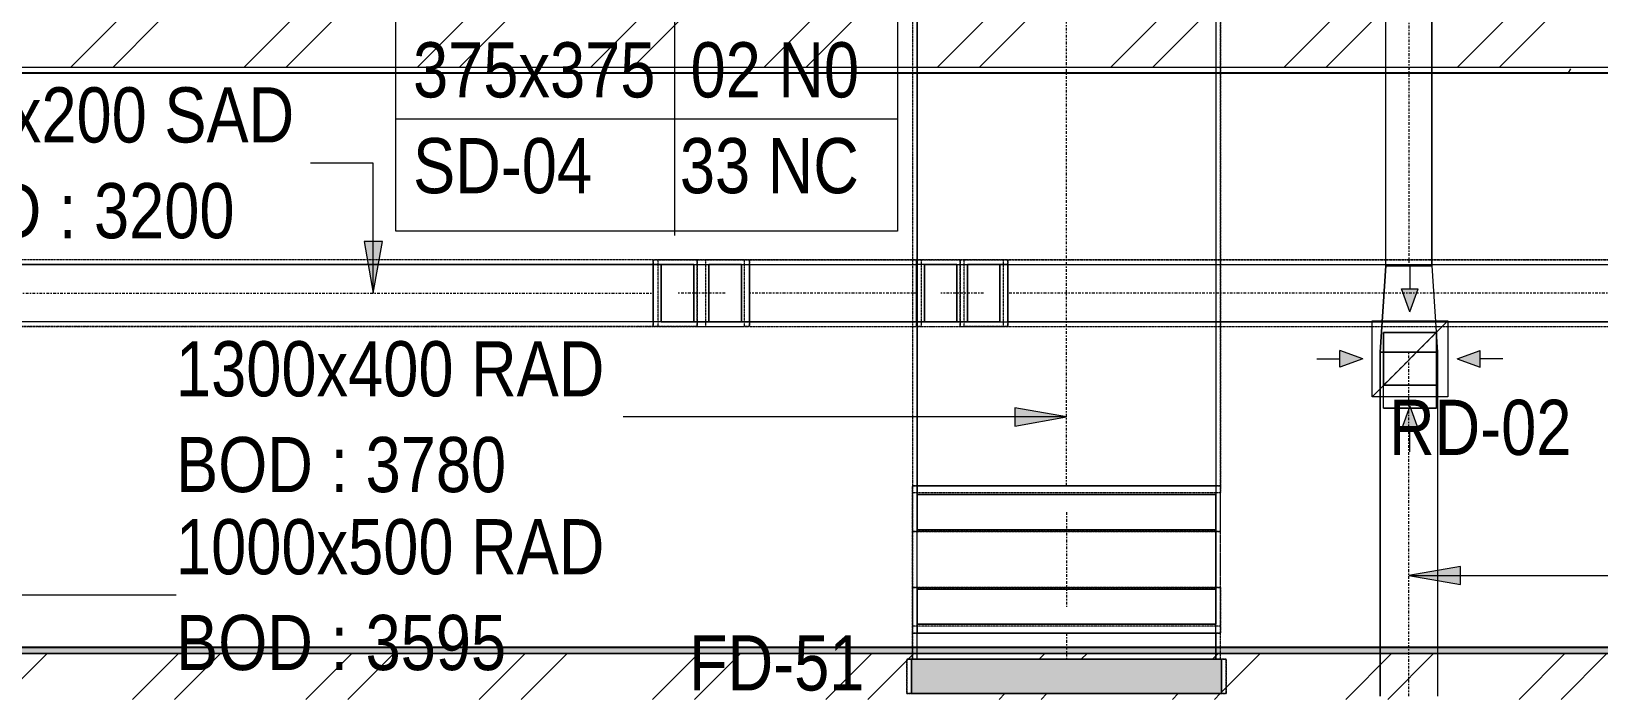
# Model space of a CAD drawing. Header units: inches. Extents: x -83664 to 20107, y -47222 to 19398.
# Drawn here: x -8350 to -1529, y -25990 to -23108 of the extents above; entities that cross this region are included whole.
import ezdxf

# ---------------------------------------------------------------- set-up
doc = ezdxf.new("R2010")
doc.units = ezdxf.units.IN
doc.header["$MEASUREMENT"] = 0
for name, pattern in [('Center', [29.999999, 12, -6, 6, -6]), ('Hidden 0_50', [1.0584, 0.5292, -0.5292]), ('Hidden 1_5', [2.2, 1.5, -0.7])]:
    doc.linetypes.add(name, pattern=pattern)
doc.layers.add('A-DETL', color=7, linetype='Continuous', lineweight=18, true_color=0x00a600)
doc.layers.add('M-HVAC-DUCT', color=7, linetype='Continuous', lineweight=9, true_color=0xffe97f)
for name, color, linetype, lineweight in [('A-DETL-GENF', 7, 'Continuous', 9), ('A-WALL', 7, 'Continuous', 9), ('A-WALL-PATT', 7, 'Continuous', 25), ('G-ANNO-TEXT', 7, 'Continuous', 9), ('M-HVAC-CDFF', 7, 'Continuous', 9), ('M-HVAC-DUCT-ANNO', 7, 'Continuous', 9), ('M-HVAC-DUCT-CNTR', 7, 'Center', 9), ('M-HVAC-DUCT-IDEN', 7, 'Continuous', 18)]:
    doc.layers.add(name, color=color, linetype=linetype, lineweight=lineweight)
doc.styles.add('Arial Narrow_21', font='ARIALN.TTF', dxfattribs={"height": 240})
pattern_1 = [(0, (0, 0), (1219.2, 304.8), [50.292, -864.108, 50.292, -864.108, -4876.8]), (0, (0, 0), (1219.2, 304.8), [-1828.8, 50.292, -1778.508, 50.292, -864.108, -2133.6]), (0, (0, 0), (1219.2, 304.8), [-4572, 50.292, -559.308, 50.292, -1473.708]), (120, (457.2, 152.4), (-873.56454, 903.45817), [50.292, -864.108, 50.292, -864.108, -4876.8]), (120, (457.2, 152.4), (-873.56454, 903.45817), [-1828.8, 50.292, -1778.508, 50.292, -864.108, -2133.6]), (120, (457.2, 152.4), (-873.56454, 903.45817), [-4572, 50.292, -559.308, 50.292, -1473.708]), (240, (609.6, 762), (-345.63546, -1208.25817), [50.292, -864.108, 50.292, -864.108, -4876.8]), (240, (609.6, 762), (-345.63546, -1208.25817), [-1828.8, 50.292, -1778.508, 50.292, -864.108, -2133.6]), (240, (609.6, 762), (-345.63546, -1208.25817), [-4572, 50.292, -559.308, 50.292, -1473.708])]
pattern_2 = [(45, (0, 0), (-377.1708, 377.1708), []), (45, (0, 571.5), (-377.1708, 377.1708), [])]

# ---------------------------------------------------------------- blocks, each defined once
blk = doc.blocks.new('GCE-AT-Return Air Rectangular Diffuser - 230x230-V40-FIRST FLOOR AC CONDITIONING LAYOUT - PART A')
at = {"layer": 'A-DETL-GENF', "true_color": 0xff00ff}
for points in [[(0, 205), (36.4, 305), (-36.4, 305)], [(-305, -36.4), (-205, 0), (-305, 36.4)], [(305, -36.4), (305, 36.4), (205, 0)], [(36.4, -305), (0, -205), (-36.4, -305)]]:
    blk.add_hatch(color=6, dxfattribs=at).paths.add_polyline_path(points)
at = {"layer": 'A-DETL-GENF', "color": 6, "true_color": 0xff00ff}
for p, q in [((0, 405), (0, 305)), ((0, 205), (-36.4, 305)), ((-36.4, 305), (36.4, 305)), ((0, 205), (36.4, 305)), ((-165, 165), (165, 165)), ((-165, -165), (-165, 165)), ((-165, 165), (165, -165)), ((165, 165), (165, -165)), ((-205, 0), (-305, 36.4)), ((-305, -36.4), (-305, 36.4)), ((205, 0), (305, 36.4)), ((305, 36.4), (305, -36.4)), ((405, 0), (305, 0)), ((-405, 0), (-305, 0)), ((-205, 0), (-305, -36.4)), ((205, 0), (305, -36.4)), ((165, -165), (-165, -165)), ((0, -205), (-36.4, -305)), ((0, -205), (36.4, -305)), ((-36.4, -305), (36.4, -305)), ((0, -405), (0, -305))]:
    blk.add_line(p, q, dxfattribs=at)
blk = doc.blocks.new('GCE-DA-Fire Damper-Rectangular - Standard-8296286-FIRST FLOOR AC CONDITIONING LAYOUT - PART A')
at = {"layer": 'A-DETL-GENF', "true_color": 0xff00ff}
blk.add_hatch(color=6, dxfattribs=at).paths.add_polyline_path([(75, -675), (-75, -675), (-75, 675), (75, 675)])
at = {"layer": 'A-DETL-GENF', "color": 6, "true_color": 0xff00ff}
for p, q in [((75, 675), (-75, 675)), ((-75, 675), (-75, -675)), ((75, -675), (75, 675)), ((-75, -675), (75, -675))]:
    blk.add_line(p, q, dxfattribs=at)
at = {"layer": 'M-HVAC-DUCT', "color": 6, "true_color": 0xff00ff}
for p, q in [((-75, -675), (-75, 675)), ((-75, 675), (75, 675)), ((75, 675), (75, -675)), ((75, -675), (-75, -675))]:
    blk.add_line(p, q, dxfattribs=at)
blk = doc.blocks.new('M_Rectangular Tap - Beveled - Standard-7647405-FIRST FLOOR AC CONDITIONING LAYOUT - PART A')
at = {"layer": 'M-HVAC-DUCT', "color": 6, "true_color": 0xff00ff}
for p, q in [((148991.4, 73723.9), (148991.4, 73953.9)), ((148991.4, 73953.9), (149221.4, 73953.9)), ((148991.4, 73953.9), (149221.4, 73953.9)), ((148991.4, 73623.9), (148991.4, 73953.9)), ((149221.4, 73953.9), (149221.4, 73723.9)), ((149221.4, 73953.9), (149221.4, 73623.9)), ((149221.4, 73723.9), (148991.4, 73723.9)), ((148991.4, 73623.9), (148991.4, 73723.9)), ((149221.4, 73623.9), (149221.4, 73723.9)), ((149221.4, 73623.9), (148991.4, 73623.9)), ((148991.4, 73623.9), (149221.4, 73623.9))]:
    blk.add_line(p, q, dxfattribs=at)
blk = doc.blocks.new('M_Rectangular Transition - Length - Standard-7673747-FIRST FLOOR AC CONDITIONING LAYOUT - PART A')
at = {"layer": 'M-HVAC-DUCT', "color": 6, "true_color": 0xff00ff}
for p, q in [((0, 100), (375, 125)), ((0, 100), (375, 125)), ((0, 100), (0, -100)), ((0, -100), (0, 100)), ((375, -125), (375, 125)), ((375, 125), (375, -125)), ((0, -100), (375, -125)), ((375, -125), (0, -100))]:
    blk.add_line(p, q, dxfattribs=at)
blk = doc.blocks.new('M_Rectangular Elbow - Radius - 0_75 W-8989772-FIRST FLOOR AC CONDITIONING LAYOUT - PART A')
at = {"layer": 'M-HVAC-DUCT', "color": 6, "true_color": 0xff00ff}
for p, q in [((148262, 72837.5), (146962, 72837.5)), ((146962, 72837.5), (146962, 72684.4)), ((146962, 72646.1), (146962, 72837.5)), ((148262, 72684.4), (148262, 72837.5)), ((148262, 72646.1), (148262, 72837.5)), ((146962, 72684.4), (148262, 72684.4)), ((146962, 72684.4), (146962, 72646.1)), ((148262, 72646.1), (148262, 72684.4)), ((146962, 72646.1), (148262, 72646.1)), ((148262, 72646.1), (146962, 72646.1))]:
    blk.add_line(p, q, dxfattribs=at)
blk = doc.blocks.new('M_Rectangular Elbow - Radius - 0_75 W-7399590-FIRST FLOOR AC CONDITIONING LAYOUT - PART A')
at = {"layer": 'M-HVAC-DUCT', "color": 30, "true_color": 0xff7f00}
for p, q in [((147321.6, 74249.6), (147180.2, 74249.6)), ((147180.2, 74249.6), (147180.2, 73999.6)), ((147180.2, 74249.6), (147356.9, 74249.6)), ((147321.6, 73999.6), (147321.6, 74249.6)), ((147356.9, 74249.6), (147321.6, 74249.6)), ((147356.9, 74249.6), (147356.9, 73999.6)), ((147356.9, 73999.6), (147356.9, 74249.6)), ((147180.2, 73999.6), (147321.6, 73999.6)), ((147180.2, 73999.6), (147356.9, 73999.6)), ((147321.6, 73999.6), (147356.9, 73999.6))]:
    blk.add_line(p, q, dxfattribs=at)
blk = doc.blocks.new('M_Rectangular Elbow - Radius - 0_75 W-V214-FIRST FLOOR AC CONDITIONING LAYOUT - PART A')
at = {"layer": 'M-HVAC-DUCT', "color": 30, "true_color": 0xff7f00}
for p, q in [((146958.3, 73999.6), (146958.3, 74249.6)), ((146958.3, 74249.6), (146958.3, 73999.6)), ((146993.6, 74249.6), (146958.3, 74249.6)), ((147135.1, 74249.6), (146958.3, 74249.6)), ((146993.6, 73999.6), (146993.6, 74249.6)), ((146993.6, 74249.6), (147135.1, 74249.6)), ((147135.1, 74249.6), (147135.1, 73999.6)), ((146958.3, 73999.6), (146993.6, 73999.6)), ((147135.1, 73999.6), (146958.3, 73999.6)), ((147135.1, 73999.6), (146993.6, 73999.6))]:
    blk.add_line(p, q, dxfattribs=at)
blk = doc.blocks.new('TEMW-SMBZ-HO-BM-HVAC-00002_rvt-1-FIRST FLOOR AC CONDITIONING LAYOUT - PART A')
at = {"layer": 'M-HVAC-DUCT', "color": 6, "true_color": 0xff00ff}
for p, q in [((149001.4, 74243.9), (149001.4, 75978.6)), ((149001.4, 74243.9), (149001.4, 75978.6)), ((149201.4, 75978.6), (149201.4, 74243.9)), ((149201.4, 74243.9), (149201.4, 75978.6)), ((146962, 73287.3), (146962, 75547.3)), ((146962, 75547.3), (146962, 73287.3)), ((148262, 75547.3), (148262, 73287.3)), ((148262, 75547.3), (148262, 73287.3)), ((149201.4, 74243.9), (149001.4, 74243.9)), ((149001.4, 74243.9), (149201.4, 74243.9)), ((148976.4, 73868.9), (149226.4, 73868.9)), ((149226.4, 73868.9), (148976.4, 73868.9)), ((148976.4, 72371.7), (148976.4, 73868.9)), ((148976.4, 73868.9), (148976.4, 72371.7)), ((148991.4, 73623.9), (148991.4, 73868.9)), ((149221.4, 73868.9), (148991.4, 73868.9)), ((148991.4, 73623.9), (148991.4, 73868.9)), ((149221.4, 73868.9), (148991.4, 73868.9)), ((149221.4, 73623.9), (149221.4, 73868.9)), ((149221.4, 73868.9), (149221.4, 73623.9)), ((149226.4, 73868.9), (149226.4, 72371.7)), ((149226.4, 73868.9), (149226.4, 72371.7)), ((148991.4, 73623.9), (149221.4, 73623.9)), ((149221.4, 73623.9), (148991.4, 73623.9)), ((146962, 73287.3), (148262, 73287.3)), ((148262, 73287.3), (146962, 73287.3)), ((148262, 73249), (146962, 73249)), ((146962, 73249), (146962, 73095.9)), ((146962, 72837.5), (146962, 73249)), ((148262, 73095.9), (148262, 73249)), ((148262, 73249), (148262, 72837.5)), ((146962, 73095.9), (148262, 73095.9)), ((146962, 72684.4), (146962, 73095.9)), ((148262, 72684.4), (148262, 73095.9)), ((146962, 72684.4), (146962, 72837.5)), ((146962, 72837.5), (148262, 72837.5)), ((148262, 72837.5), (148262, 72684.4)), ((148262, 72684.4), (146962, 72684.4)), ((148262, 72646.1), (146962, 72646.1)), ((146962, 72646.1), (148262, 72646.1)), ((146962, 72532.7), (146962, 72646.1)), ((146962, 72532.7), (146962, 72646.1)), ((148262, 72646.1), (148262, 72532.7)), ((148262, 72532.7), (148262, 72646.1)), ((148262, 72532.7), (146962, 72532.7)), ((146962, 72532.7), (148262, 72532.7))]:
    blk.add_line(p, q, dxfattribs=at)
at = {"layer": 'M-HVAC-DUCT', "color": 6, "linetype": 'Hidden 0_50', "true_color": 0xff00ff}
for p, q in [((146942, 75547.3), (146942, 73287.3)), ((146942, 75547.3), (146942, 73287.3)), ((148282, 73287.3), (148282, 75547.3)), ((148282, 75547.3), (148282, 73287.3)), ((146942, 73256.7), (146942, 73287.3)), ((146942, 73287.3), (146942, 73088.3)), ((146942, 73287.3), (148282, 73287.3)), ((148282, 73287.3), (146942, 73287.3)), ((148282, 73287.3), (146942, 73287.3)), ((146942, 73287.3), (148282, 73287.3)), ((148282, 73088.3), (148282, 73287.3)), ((148282, 73287.3), (148282, 73256.7)), ((148282, 73256.7), (146942, 73256.7)), ((146942, 73256.7), (146942, 73088.3)), ((146942, 72845.1), (146942, 73256.7)), ((146942, 73256.7), (146942, 73088.3)), ((148282, 73256.7), (146942, 73256.7)), ((148282, 73088.3), (148282, 73256.7)), ((148282, 72845.1), (148282, 73256.7)), ((148282, 73088.3), (148282, 73256.7)), ((146942, 73088.3), (148282, 73088.3)), ((146942, 73088.3), (146942, 72676.7)), ((148282, 73088.3), (146942, 73088.3)), ((148282, 72676.7), (148282, 73088.3)), ((146942, 72676.7), (146942, 72845.1)), ((146942, 72845.1), (148282, 72845.1)), ((146942, 72676.7), (146942, 72845.1)), ((146942, 72845.1), (146942, 72646.1)), ((148282, 72845.1), (146942, 72845.1)), ((148282, 72845.1), (148282, 72676.7)), ((148282, 72646.1), (148282, 72845.1)), ((148282, 72845.1), (148282, 72676.7)), ((148282, 72676.7), (146942, 72676.7)), ((146942, 72646.1), (146942, 72676.7)), ((148282, 72676.7), (146942, 72676.7)), ((148282, 72676.7), (148282, 72646.1)), ((146942, 72646.1), (148282, 72646.1)), ((148282, 72646.1), (146942, 72646.1)), ((146942, 72646.1), (146942, 72532.7)), ((146942, 72532.7), (146942, 72646.1)), ((146942, 72646.1), (148282, 72646.1)), ((148282, 72646.1), (146942, 72646.1)), ((148282, 72532.7), (148282, 72646.1)), ((148282, 72532.7), (148282, 72646.1)), ((148307, 72532.7), (146917, 72532.7)), ((146917, 72532.7), (146917, 72382.7)), ((146917, 72382.7), (146917, 72532.7)), ((146917, 72532.7), (148307, 72532.7)), ((146942, 72532.7), (148282, 72532.7)), ((148282, 72532.7), (146942, 72532.7)), ((148307, 72382.7), (148307, 72532.7)), ((148307, 72532.7), (148307, 72382.7)), ((146917, 72382.7), (148307, 72382.7)), ((148307, 72382.7), (146917, 72382.7))]:
    blk.add_line(p, q, dxfattribs=at)
at = {"layer": 'M-HVAC-DUCT', "color": 30, "linetype": 'Hidden 0_50', "true_color": 0xff7f00}
for p, q in [((145812.8, 74269.6), (141581.8, 74269.6)), ((145812.8, 74269.6), (141581.8, 74269.6)), ((145812.8, 73979.6), (145812.8, 74269.6)), ((145812.8, 74269.6), (145812.8, 73979.6)), ((145812.8, 74269.6), (145834, 74269.6)), ((146003.7, 74269.6), (145812.8, 74269.6)), ((145812.8, 74269.6), (145812.8, 73979.6)), ((145812.8, 73979.6), (145812.8, 74269.6)), ((145834, 74269.6), (146003.7, 74269.6)), ((145834, 73979.6), (145834, 74269.6)), ((146041.1, 74269.6), (145834, 74269.6)), ((145834, 74269.6), (146003.7, 74269.6)), ((145834, 73979.6), (145834, 74269.6)), ((146003.7, 74269.6), (146003.7, 73979.6)), ((146003.7, 74269.6), (146210.8, 74269.6)), ((146003.7, 73979.6), (146003.7, 74269.6)), ((146210.8, 74269.6), (146041.1, 74269.6)), ((146232.1, 74269.6), (146041.1, 74269.6)), ((146041.1, 74269.6), (146041.1, 73979.6)), ((146041.1, 74269.6), (146041.1, 73979.6)), ((146210.8, 74269.6), (146041.1, 74269.6)), ((146210.8, 74269.6), (146232.1, 74269.6)), ((146210.8, 73979.6), (146210.8, 74269.6)), ((146210.8, 73979.6), (146210.8, 74269.6)), ((146232.1, 74269.6), (146232.1, 73979.6)), ((146232.1, 73979.6), (146232.1, 74269.6)), ((146958.3, 74269.6), (146232.1, 74269.6)), ((146232.1, 74269.6), (146958.3, 74269.6)), ((146232.1, 74269.6), (146232.1, 73979.6)), ((146232.1, 74269.6), (146232.1, 73979.6)), ((147149.2, 74269.6), (146958.3, 74269.6)), ((146958.3, 74269.6), (146979.5, 74269.6)), ((146958.3, 73979.6), (146958.3, 74269.6)), ((146958.3, 74269.6), (146958.3, 73979.6)), ((146958.3, 74269.6), (146958.3, 73979.6)), ((146958.3, 73979.6), (146958.3, 74269.6)), ((147149.2, 74269.6), (146979.5, 74269.6)), ((146979.5, 74269.6), (146979.5, 73979.6)), ((146979.5, 74269.6), (147166, 74269.6)), ((147149.2, 74269.6), (146979.5, 74269.6)), ((146979.5, 74269.6), (146979.5, 73979.6)), ((147149.2, 73979.6), (147149.2, 74269.6)), ((147335.7, 74269.6), (147149.2, 74269.6)), ((147149.2, 74269.6), (147149.2, 73979.6)), ((147356.9, 74269.6), (147166, 74269.6)), ((147166, 74269.6), (147335.7, 74269.6)), ((147166, 73979.6), (147166, 74269.6)), ((147166, 73979.6), (147166, 74269.6)), ((147166, 74269.6), (147335.7, 74269.6)), ((147335.7, 74269.6), (147356.9, 74269.6)), ((147335.7, 74269.6), (147335.7, 73979.6)), ((147335.7, 74269.6), (147335.7, 73979.6)), ((147356.9, 74269.6), (147356.9, 73979.6)), ((147356.9, 73979.6), (147356.9, 74269.6)), ((152774.3, 74269.6), (147356.9, 74269.6)), ((147356.9, 74269.6), (152774.3, 74269.6)), ((147356.9, 73979.6), (147356.9, 74269.6)), ((147356.9, 73979.6), (147356.9, 74269.6)), ((141581.8, 73979.6), (145812.8, 73979.6)), ((145812.8, 73979.6), (141581.8, 73979.6)), ((145812.8, 73979.6), (146003.7, 73979.6)), ((145834, 73979.6), (145812.8, 73979.6)), ((146003.7, 73979.6), (145834, 73979.6)), ((145834, 73979.6), (146041.1, 73979.6)), ((146003.7, 73979.6), (145834, 73979.6)), ((146003.7, 73979.6), (146210.8, 73979.6)), ((146041.1, 73979.6), (146232.1, 73979.6)), ((146041.1, 73979.6), (146210.8, 73979.6)), ((146041.1, 73979.6), (146210.8, 73979.6)), ((146232.1, 73979.6), (146210.8, 73979.6)), ((146232.1, 73979.6), (146958.3, 73979.6)), ((146232.1, 73979.6), (146958.3, 73979.6)), ((146979.5, 73979.6), (146958.3, 73979.6)), ((146958.3, 73979.6), (147149.2, 73979.6)), ((146979.5, 73979.6), (147149.2, 73979.6)), ((146979.5, 73979.6), (147166, 73979.6)), ((146979.5, 73979.6), (147149.2, 73979.6)), ((147149.2, 73979.6), (147335.7, 73979.6)), ((147335.7, 73979.6), (147166, 73979.6)), ((147166, 73979.6), (147356.9, 73979.6)), ((147335.7, 73979.6), (147166, 73979.6)), ((147356.9, 73979.6), (147335.7, 73979.6)), ((147356.9, 73979.6), (152774.3, 73979.6)), ((147356.9, 73979.6), (152774.3, 73979.6))]:
    blk.add_line(p, q, dxfattribs=at)
at = {"layer": 'M-HVAC-DUCT', "color": 30, "true_color": 0xff7f00}
for p, q in [((141581.8, 74249.6), (145812.8, 74249.6)), ((145812.8, 74249.6), (141581.8, 74249.6)), ((145812.8, 74249.6), (145812.8, 73999.6)), ((145812.8, 73999.6), (145812.8, 74249.6)), ((145848.2, 73999.6), (145848.2, 74249.6)), ((145848.2, 74249.6), (145989.6, 74249.6)), ((145848.2, 74249.6), (146055.3, 74249.6)), ((145989.6, 74249.6), (145989.6, 73999.6)), ((145989.6, 74249.6), (146196.7, 74249.6)), ((146196.7, 74249.6), (146055.3, 74249.6)), ((146055.3, 74249.6), (146055.3, 73999.6)), ((146196.7, 73999.6), (146196.7, 74249.6)), ((146232.1, 73999.6), (146232.1, 74249.6)), ((146232.1, 74249.6), (146232.1, 73999.6)), ((146232.1, 74249.6), (146958.3, 74249.6)), ((146232.1, 74249.6), (146958.3, 74249.6)), ((146958.3, 73999.6), (146958.3, 74249.6)), ((146958.3, 74249.6), (146958.3, 73999.6)), ((147135.1, 74249.6), (146993.6, 74249.6)), ((146993.6, 74249.6), (146993.6, 73999.6)), ((146993.6, 74249.6), (147180.2, 74249.6)), ((147135.1, 73999.6), (147135.1, 74249.6)), ((147135.1, 74249.6), (147321.6, 74249.6)), ((147180.2, 73999.6), (147180.2, 74249.6)), ((147180.2, 74249.6), (147321.6, 74249.6)), ((147321.6, 74249.6), (147321.6, 73999.6)), ((147356.9, 73999.6), (147356.9, 74249.6)), ((147356.9, 74249.6), (147356.9, 73999.6)), ((147356.9, 74249.6), (152774.3, 74249.6)), ((147356.9, 74249.6), (152774.3, 74249.6)), ((145812.8, 73999.6), (141581.8, 73999.6)), ((145812.8, 73999.6), (141581.8, 73999.6)), ((145989.6, 73999.6), (145848.2, 73999.6)), ((145848.2, 73999.6), (146055.3, 73999.6)), ((146196.7, 73999.6), (145989.6, 73999.6)), ((146055.3, 73999.6), (146196.7, 73999.6)), ((146958.3, 73999.6), (146232.1, 73999.6)), ((146232.1, 73999.6), (146958.3, 73999.6)), ((146993.6, 73999.6), (147135.1, 73999.6)), ((147180.2, 73999.6), (146993.6, 73999.6)), ((147135.1, 73999.6), (147321.6, 73999.6)), ((147321.6, 73999.6), (147180.2, 73999.6)), ((152774.3, 73999.6), (147356.9, 73999.6)), ((147356.9, 73999.6), (152774.3, 73999.6))]:
    blk.add_line(p, q, dxfattribs=at)
at = {"layer": 'M-HVAC-DUCT-ANNO', "color": 6, "linetype": 'Hidden 1_5', "true_color": 0xff00ff}
for p, q in [((149221.4, 73953.9), (148991.4, 73953.9)), ((148991.4, 73953.9), (148991.4, 73723.9)), ((148991.4, 73723.9), (149221.4, 73953.9)), ((149221.4, 73723.9), (149221.4, 73953.9)), ((148991.4, 73723.9), (149221.4, 73723.9))]:
    blk.add_line(p, q, dxfattribs=at)
at = {"layer": 'M-HVAC-DUCT-CNTR', "color": 6, "true_color": 0xff00ff}
for p, q in [((149101.4, 75978.6), (149101.4, 74243.9)), ((147612, 73287.3), (147612, 75547.3)), ((149101.4, 72371.7), (149101.4, 73868.9)), ((147612, 73172.5), (147612, 72760.9)), ((147612, 72646.1), (147612, 72532.7))]:
    blk.add_line(p, q, dxfattribs=at)
at = {"layer": 'M-HVAC-DUCT-CNTR', "color": 30, "true_color": 0xff7f00}
for p, q in [((141581.8, 74124.6), (145812.8, 74124.6)), ((146126, 74124.6), (145918.9, 74124.6)), ((146958.3, 74124.6), (146232.1, 74124.6)), ((147250.9, 74124.6), (147064.4, 74124.6)), ((152774.3, 74124.6), (147356.9, 74124.6))]:
    blk.add_line(p, q, dxfattribs=at)
at = {"layer": 'M-HVAC-CDFF', "color": 6, "linetype": 'Hidden 0_50', "lineweight": 9, "true_color": 0xff00ff, "rotation": 89.9999999999998}
blk.add_blockref('GCE-AT-Return Air Rectangular Diffuser - 230x230-V40-FIRST FLOOR AC CONDITIONING LAYOUT - PART A', (149106.4, 73838.9), dxfattribs=at)
at = {"layer": 'M-HVAC-DUCT', "color": 6, "linetype": 'Hidden 0_50', "lineweight": 9, "true_color": 0xff00ff, "extrusion": (0, 0, -1)}
for name, p, rotation in [('M_Rectangular Elbow - Radius - 0_75 W-V214-FIRST FLOOR AC CONDITIONING LAYOUT - PART A', (1145.5, 148249.2), 180), ('M_Rectangular Elbow - Radius - 0_75 W-7399590-FIRST FLOOR AC CONDITIONING LAYOUT - PART A', (1124.9, 148249.2), 180), ('M_Rectangular Elbow - Radius - 0_75 W-8989772-FIRST FLOOR AC CONDITIONING LAYOUT - PART A', (0, 145933.4), 180), ('GCE-DA-Fire Damper-Rectangular - Standard-8296286-FIRST FLOOR AC CONDITIONING LAYOUT - PART A', (-147612, 72457.7), 270)]:
    blk.add_blockref(name, p, dxfattribs=dict(at, rotation=rotation))
at = {"layer": 'M-HVAC-DUCT', "color": 6, "linetype": 'Hidden 0_50', "lineweight": 9, "true_color": 0xff00ff}
for name in ['M_Rectangular Elbow - Radius - 0_75 W-V214-FIRST FLOOR AC CONDITIONING LAYOUT - PART A', 'M_Rectangular Elbow - Radius - 0_75 W-7399590-FIRST FLOOR AC CONDITIONING LAYOUT - PART A', 'M_Rectangular Tap - Beveled - Standard-7647405-FIRST FLOOR AC CONDITIONING LAYOUT - PART A', 'M_Rectangular Elbow - Radius - 0_75 W-8989772-FIRST FLOOR AC CONDITIONING LAYOUT - PART A']:
    blk.add_blockref(name, (0, 0), dxfattribs=at)
at = {"layer": 'M-HVAC-DUCT', "color": 6, "linetype": 'Hidden 0_50', "lineweight": 9, "true_color": 0xff00ff, "rotation": 270}
blk.add_blockref('M_Rectangular Transition - Length - Standard-7673747-FIRST FLOOR AC CONDITIONING LAYOUT - PART A', (149101.4, 74243.9), dxfattribs=at)
blk = doc.blocks.new('TEMW-SMBZ-HO-BM-HVAC-00002_rvt-2-FIRST FLOOR AC CONDITIONING LAYOUT - PART A')
at = {"layer": 'M-HVAC-DUCT', "color": 6, "true_color": 0xff00ff}
for p, q in [((149001.4, 74243.9), (149001.4, 75978.6)), ((149001.4, 74243.9), (149001.4, 75978.6)), ((149201.4, 75978.6), (149201.4, 74243.9)), ((149201.4, 74243.9), (149201.4, 75978.6)), ((146962, 73287.3), (146962, 75547.3)), ((146962, 75547.3), (146962, 73287.3)), ((148262, 75547.3), (148262, 73287.3)), ((148262, 75547.3), (148262, 73287.3)), ((149201.4, 74243.9), (149001.4, 74243.9)), ((149001.4, 74243.9), (149201.4, 74243.9)), ((148976.4, 73868.9), (149226.4, 73868.9)), ((149226.4, 73868.9), (148976.4, 73868.9)), ((148976.4, 72371.7), (148976.4, 73868.9)), ((148976.4, 73868.9), (148976.4, 72371.7)), ((148991.4, 73623.9), (148991.4, 73868.9)), ((149221.4, 73868.9), (148991.4, 73868.9)), ((148991.4, 73623.9), (148991.4, 73868.9)), ((149221.4, 73868.9), (148991.4, 73868.9)), ((149221.4, 73623.9), (149221.4, 73868.9)), ((149221.4, 73868.9), (149221.4, 73623.9)), ((149226.4, 73868.9), (149226.4, 72371.7)), ((149226.4, 73868.9), (149226.4, 72371.7)), ((148991.4, 73623.9), (149221.4, 73623.9)), ((149221.4, 73623.9), (148991.4, 73623.9)), ((146962, 73287.3), (148262, 73287.3)), ((148262, 73287.3), (146962, 73287.3)), ((148262, 73249), (146962, 73249)), ((146962, 73249), (146962, 73095.9)), ((146962, 72837.5), (146962, 73249)), ((148262, 73095.9), (148262, 73249)), ((148262, 73249), (148262, 72837.5)), ((146962, 73095.9), (148262, 73095.9)), ((146962, 72684.4), (146962, 73095.9)), ((148262, 72684.4), (148262, 73095.9)), ((146962, 72684.4), (146962, 72837.5)), ((146962, 72837.5), (148262, 72837.5)), ((148262, 72837.5), (148262, 72684.4)), ((148262, 72684.4), (146962, 72684.4)), ((148262, 72646.1), (146962, 72646.1)), ((146962, 72646.1), (148262, 72646.1)), ((146962, 72532.7), (146962, 72646.1)), ((146962, 72532.7), (146962, 72646.1)), ((148262, 72646.1), (148262, 72532.7)), ((148262, 72532.7), (148262, 72646.1)), ((148262, 72532.7), (146962, 72532.7)), ((146962, 72532.7), (148262, 72532.7))]:
    blk.add_line(p, q, dxfattribs=at)
at = {"layer": 'M-HVAC-DUCT', "color": 6, "linetype": 'Hidden 0_50', "true_color": 0xff00ff}
for p, q in [((146942, 75547.3), (146942, 73287.3)), ((146942, 75547.3), (146942, 73287.3)), ((148282, 73287.3), (148282, 75547.3)), ((148282, 75547.3), (148282, 73287.3)), ((146942, 73256.7), (146942, 73287.3)), ((146942, 73287.3), (146942, 73088.3)), ((146942, 73287.3), (148282, 73287.3)), ((148282, 73287.3), (146942, 73287.3)), ((148282, 73287.3), (146942, 73287.3)), ((146942, 73287.3), (148282, 73287.3)), ((148282, 73088.3), (148282, 73287.3)), ((148282, 73287.3), (148282, 73256.7)), ((148282, 73256.7), (146942, 73256.7)), ((146942, 73256.7), (146942, 73088.3)), ((146942, 72845.1), (146942, 73256.7)), ((146942, 73256.7), (146942, 73088.3)), ((148282, 73256.7), (146942, 73256.7)), ((148282, 73088.3), (148282, 73256.7)), ((148282, 72845.1), (148282, 73256.7)), ((148282, 73088.3), (148282, 73256.7)), ((146942, 73088.3), (148282, 73088.3)), ((146942, 73088.3), (146942, 72676.7)), ((148282, 73088.3), (146942, 73088.3)), ((148282, 72676.7), (148282, 73088.3)), ((146942, 72676.7), (146942, 72845.1)), ((146942, 72845.1), (148282, 72845.1)), ((146942, 72676.7), (146942, 72845.1)), ((146942, 72845.1), (146942, 72646.1)), ((148282, 72845.1), (146942, 72845.1)), ((148282, 72845.1), (148282, 72676.7)), ((148282, 72646.1), (148282, 72845.1)), ((148282, 72845.1), (148282, 72676.7)), ((148282, 72676.7), (146942, 72676.7)), ((146942, 72646.1), (146942, 72676.7)), ((148282, 72676.7), (146942, 72676.7)), ((148282, 72676.7), (148282, 72646.1)), ((146942, 72646.1), (148282, 72646.1)), ((148282, 72646.1), (146942, 72646.1)), ((146942, 72646.1), (146942, 72532.7)), ((146942, 72532.7), (146942, 72646.1)), ((146942, 72646.1), (148282, 72646.1)), ((148282, 72646.1), (146942, 72646.1)), ((148282, 72532.7), (148282, 72646.1)), ((148282, 72532.7), (148282, 72646.1)), ((148307, 72532.7), (146917, 72532.7)), ((146917, 72532.7), (146917, 72382.7)), ((146917, 72382.7), (146917, 72532.7)), ((146917, 72532.7), (148307, 72532.7)), ((146942, 72532.7), (148282, 72532.7)), ((148282, 72532.7), (146942, 72532.7)), ((148307, 72382.7), (148307, 72532.7)), ((148307, 72532.7), (148307, 72382.7)), ((146917, 72382.7), (148307, 72382.7)), ((148307, 72382.7), (146917, 72382.7))]:
    blk.add_line(p, q, dxfattribs=at)
at = {"layer": 'M-HVAC-DUCT', "color": 30, "linetype": 'Hidden 0_50', "true_color": 0xff7f00}
for p, q in [((145812.8, 74269.6), (141581.8, 74269.6)), ((145812.8, 74269.6), (141581.8, 74269.6)), ((145812.8, 73979.6), (145812.8, 74269.6)), ((145812.8, 74269.6), (145812.8, 73979.6)), ((145812.8, 74269.6), (145834, 74269.6)), ((146003.7, 74269.6), (145812.8, 74269.6)), ((145812.8, 74269.6), (145812.8, 73979.6)), ((145812.8, 73979.6), (145812.8, 74269.6)), ((145834, 74269.6), (146003.7, 74269.6)), ((145834, 73979.6), (145834, 74269.6)), ((146041.1, 74269.6), (145834, 74269.6)), ((145834, 74269.6), (146003.7, 74269.6)), ((145834, 73979.6), (145834, 74269.6)), ((146003.7, 74269.6), (146003.7, 73979.6)), ((146003.7, 74269.6), (146210.8, 74269.6)), ((146003.7, 73979.6), (146003.7, 74269.6)), ((146210.8, 74269.6), (146041.1, 74269.6)), ((146232.1, 74269.6), (146041.1, 74269.6)), ((146041.1, 74269.6), (146041.1, 73979.6)), ((146041.1, 74269.6), (146041.1, 73979.6)), ((146210.8, 74269.6), (146041.1, 74269.6)), ((146210.8, 74269.6), (146232.1, 74269.6)), ((146210.8, 73979.6), (146210.8, 74269.6)), ((146210.8, 73979.6), (146210.8, 74269.6)), ((146232.1, 74269.6), (146232.1, 73979.6)), ((146232.1, 73979.6), (146232.1, 74269.6)), ((146958.3, 74269.6), (146232.1, 74269.6)), ((146232.1, 74269.6), (146958.3, 74269.6)), ((146232.1, 74269.6), (146232.1, 73979.6)), ((146232.1, 74269.6), (146232.1, 73979.6)), ((147149.2, 74269.6), (146958.3, 74269.6)), ((146958.3, 74269.6), (146979.5, 74269.6)), ((146958.3, 73979.6), (146958.3, 74269.6)), ((146958.3, 74269.6), (146958.3, 73979.6)), ((146958.3, 74269.6), (146958.3, 73979.6)), ((146958.3, 73979.6), (146958.3, 74269.6)), ((147149.2, 74269.6), (146979.5, 74269.6)), ((146979.5, 74269.6), (146979.5, 73979.6)), ((146979.5, 74269.6), (147166, 74269.6)), ((147149.2, 74269.6), (146979.5, 74269.6)), ((146979.5, 74269.6), (146979.5, 73979.6)), ((147149.2, 73979.6), (147149.2, 74269.6)), ((147335.7, 74269.6), (147149.2, 74269.6)), ((147149.2, 74269.6), (147149.2, 73979.6)), ((147356.9, 74269.6), (147166, 74269.6)), ((147166, 74269.6), (147335.7, 74269.6)), ((147166, 73979.6), (147166, 74269.6)), ((147166, 73979.6), (147166, 74269.6)), ((147166, 74269.6), (147335.7, 74269.6)), ((147335.7, 74269.6), (147356.9, 74269.6)), ((147335.7, 74269.6), (147335.7, 73979.6)), ((147335.7, 74269.6), (147335.7, 73979.6)), ((147356.9, 74269.6), (147356.9, 73979.6)), ((147356.9, 73979.6), (147356.9, 74269.6)), ((152774.3, 74269.6), (147356.9, 74269.6)), ((147356.9, 74269.6), (152774.3, 74269.6)), ((147356.9, 73979.6), (147356.9, 74269.6)), ((147356.9, 73979.6), (147356.9, 74269.6)), ((141581.8, 73979.6), (145812.8, 73979.6)), ((145812.8, 73979.6), (141581.8, 73979.6)), ((145812.8, 73979.6), (146003.7, 73979.6)), ((145834, 73979.6), (145812.8, 73979.6)), ((146003.7, 73979.6), (145834, 73979.6)), ((145834, 73979.6), (146041.1, 73979.6)), ((146003.7, 73979.6), (145834, 73979.6)), ((146003.7, 73979.6), (146210.8, 73979.6)), ((146041.1, 73979.6), (146232.1, 73979.6)), ((146041.1, 73979.6), (146210.8, 73979.6)), ((146041.1, 73979.6), (146210.8, 73979.6)), ((146232.1, 73979.6), (146210.8, 73979.6)), ((146232.1, 73979.6), (146958.3, 73979.6)), ((146232.1, 73979.6), (146958.3, 73979.6)), ((146979.5, 73979.6), (146958.3, 73979.6)), ((146958.3, 73979.6), (147149.2, 73979.6)), ((146979.5, 73979.6), (147149.2, 73979.6)), ((146979.5, 73979.6), (147166, 73979.6)), ((146979.5, 73979.6), (147149.2, 73979.6)), ((147149.2, 73979.6), (147335.7, 73979.6)), ((147335.7, 73979.6), (147166, 73979.6)), ((147166, 73979.6), (147356.9, 73979.6)), ((147335.7, 73979.6), (147166, 73979.6)), ((147356.9, 73979.6), (147335.7, 73979.6)), ((147356.9, 73979.6), (152774.3, 73979.6)), ((147356.9, 73979.6), (152774.3, 73979.6))]:
    blk.add_line(p, q, dxfattribs=at)
at = {"layer": 'M-HVAC-DUCT', "color": 30, "true_color": 0xff7f00}
for p, q in [((141581.8, 74249.6), (145812.8, 74249.6)), ((145812.8, 74249.6), (141581.8, 74249.6)), ((145812.8, 74249.6), (145812.8, 73999.6)), ((145812.8, 73999.6), (145812.8, 74249.6)), ((145848.2, 73999.6), (145848.2, 74249.6)), ((145848.2, 74249.6), (145989.6, 74249.6)), ((145848.2, 74249.6), (146055.3, 74249.6)), ((145989.6, 74249.6), (145989.6, 73999.6)), ((145989.6, 74249.6), (146196.7, 74249.6)), ((146196.7, 74249.6), (146055.3, 74249.6)), ((146055.3, 74249.6), (146055.3, 73999.6)), ((146196.7, 73999.6), (146196.7, 74249.6)), ((146232.1, 73999.6), (146232.1, 74249.6)), ((146232.1, 74249.6), (146232.1, 73999.6)), ((146232.1, 74249.6), (146958.3, 74249.6)), ((146232.1, 74249.6), (146958.3, 74249.6)), ((146958.3, 73999.6), (146958.3, 74249.6)), ((146958.3, 74249.6), (146958.3, 73999.6)), ((147135.1, 74249.6), (146993.6, 74249.6)), ((146993.6, 74249.6), (146993.6, 73999.6)), ((146993.6, 74249.6), (147180.2, 74249.6)), ((147135.1, 73999.6), (147135.1, 74249.6)), ((147135.1, 74249.6), (147321.6, 74249.6)), ((147180.2, 73999.6), (147180.2, 74249.6)), ((147180.2, 74249.6), (147321.6, 74249.6)), ((147321.6, 74249.6), (147321.6, 73999.6)), ((147356.9, 73999.6), (147356.9, 74249.6)), ((147356.9, 74249.6), (147356.9, 73999.6)), ((147356.9, 74249.6), (152774.3, 74249.6)), ((147356.9, 74249.6), (152774.3, 74249.6)), ((145812.8, 73999.6), (141581.8, 73999.6)), ((145812.8, 73999.6), (141581.8, 73999.6)), ((145989.6, 73999.6), (145848.2, 73999.6)), ((145848.2, 73999.6), (146055.3, 73999.6)), ((146196.7, 73999.6), (145989.6, 73999.6)), ((146055.3, 73999.6), (146196.7, 73999.6)), ((146958.3, 73999.6), (146232.1, 73999.6)), ((146232.1, 73999.6), (146958.3, 73999.6)), ((146993.6, 73999.6), (147135.1, 73999.6)), ((147180.2, 73999.6), (146993.6, 73999.6)), ((147135.1, 73999.6), (147321.6, 73999.6)), ((147321.6, 73999.6), (147180.2, 73999.6)), ((152774.3, 73999.6), (147356.9, 73999.6)), ((147356.9, 73999.6), (152774.3, 73999.6))]:
    blk.add_line(p, q, dxfattribs=at)
at = {"layer": 'M-HVAC-DUCT-ANNO', "color": 6, "linetype": 'Hidden 1_5', "true_color": 0xff00ff}
for p, q in [((149221.4, 73953.9), (148991.4, 73953.9)), ((148991.4, 73953.9), (148991.4, 73723.9)), ((148991.4, 73723.9), (149221.4, 73953.9)), ((149221.4, 73723.9), (149221.4, 73953.9)), ((148991.4, 73723.9), (149221.4, 73723.9))]:
    blk.add_line(p, q, dxfattribs=at)
at = {"layer": 'M-HVAC-DUCT-CNTR', "color": 6, "true_color": 0xff00ff}
for p, q in [((149101.4, 75978.6), (149101.4, 74243.9)), ((147612, 73287.3), (147612, 75547.3)), ((149101.4, 72371.7), (149101.4, 73868.9)), ((147612, 73172.5), (147612, 72760.9)), ((147612, 72646.1), (147612, 72532.7))]:
    blk.add_line(p, q, dxfattribs=at)
at = {"layer": 'M-HVAC-DUCT-CNTR', "color": 30, "true_color": 0xff7f00}
for p, q in [((141581.8, 74124.6), (145812.8, 74124.6)), ((146126, 74124.6), (145918.9, 74124.6)), ((146958.3, 74124.6), (146232.1, 74124.6)), ((147250.9, 74124.6), (147064.4, 74124.6)), ((152774.3, 74124.6), (147356.9, 74124.6))]:
    blk.add_line(p, q, dxfattribs=at)
at = {"layer": 'M-HVAC-CDFF', "color": 6, "linetype": 'Hidden 0_50', "lineweight": 9, "true_color": 0xff00ff, "rotation": 89.9999999999998}
blk.add_blockref('GCE-AT-Return Air Rectangular Diffuser - 230x230-V40-FIRST FLOOR AC CONDITIONING LAYOUT - PART A', (149106.4, 73838.9), dxfattribs=at)
at = {"layer": 'M-HVAC-DUCT', "color": 6, "linetype": 'Hidden 0_50', "lineweight": 9, "true_color": 0xff00ff, "extrusion": (0, 0, -1)}
for name, p, rotation in [('M_Rectangular Elbow - Radius - 0_75 W-V214-FIRST FLOOR AC CONDITIONING LAYOUT - PART A', (1145.5, 148249.2), 180), ('M_Rectangular Elbow - Radius - 0_75 W-7399590-FIRST FLOOR AC CONDITIONING LAYOUT - PART A', (1124.9, 148249.2), 180), ('M_Rectangular Elbow - Radius - 0_75 W-8989772-FIRST FLOOR AC CONDITIONING LAYOUT - PART A', (0, 145933.4), 180), ('GCE-DA-Fire Damper-Rectangular - Standard-8296286-FIRST FLOOR AC CONDITIONING LAYOUT - PART A', (-147612, 72457.7), 270)]:
    blk.add_blockref(name, p, dxfattribs=dict(at, rotation=rotation))
at = {"layer": 'M-HVAC-DUCT', "color": 6, "linetype": 'Hidden 0_50', "lineweight": 9, "true_color": 0xff00ff}
for name in ['M_Rectangular Elbow - Radius - 0_75 W-V214-FIRST FLOOR AC CONDITIONING LAYOUT - PART A', 'M_Rectangular Elbow - Radius - 0_75 W-7399590-FIRST FLOOR AC CONDITIONING LAYOUT - PART A', 'M_Rectangular Tap - Beveled - Standard-7647405-FIRST FLOOR AC CONDITIONING LAYOUT - PART A', 'M_Rectangular Elbow - Radius - 0_75 W-8989772-FIRST FLOOR AC CONDITIONING LAYOUT - PART A']:
    blk.add_blockref(name, (0, 0), dxfattribs=at)
at = {"layer": 'M-HVAC-DUCT', "color": 6, "linetype": 'Hidden 0_50', "lineweight": 9, "true_color": 0xff00ff, "rotation": 270}
blk.add_blockref('M_Rectangular Transition - Length - Standard-7673747-FIRST FLOOR AC CONDITIONING LAYOUT - PART A', (149101.4, 74243.9), dxfattribs=at)
blk = doc.blocks.new('SMBZ_Hospital Arch Model_2026_01_29_rvt-1-FIRST FLOOR AC CONDITIONING LAYOUT - PART A')
at = {"layer": 'A-WALL-PATT', "lineweight": 9, "true_color": 0xbbbbbb}
h = blk.add_hatch(dxfattribs=at)
h.set_pattern_fill('FP_12', color=9, style=0, pattern_type=2)
h.set_pattern_definition(pattern_2)
h.paths.add_polyline_path([(137272.7, 75107.7), (157534.4, 75107.7), (157534.4, 75307.7), (137272.7, 75307.7), (137272.7, 75119.3)])
h = blk.add_hatch(dxfattribs=at)
h.set_pattern_fill('FP_13', color=9, style=0, pattern_type=2)
h.set_pattern_definition(pattern_1)
h.paths.add_polyline_path([(155066.5, 75082.7), (157534.4, 75082.7), (157534.4, 75107.7), (137272.7, 75107.7), (137272.7, 75082.7), (151901.9, 75082.7)])
h = blk.add_hatch(dxfattribs=at)
h.set_pattern_fill('FP_13', color=9, style=0, pattern_type=2)
h.set_pattern_definition(pattern_1)
h.paths.add_polyline_path([(134497, 72557.7), (166659.4, 72557.7), (166659.4, 72582.7), (114909.4, 72582.7), (114909.4, 72557.7), (132914.7, 72557.7)])
h = blk.add_hatch(dxfattribs=at)
h.set_pattern_fill('FP_13', color=9, style=0, pattern_type=2)
h.set_pattern_definition(pattern_1)
h.paths.add_polyline_path([(145572.9, 72557.7), (166659.4, 72557.7), (166659.4, 72582.7), (123686, 72582.7), (123686, 72557.7), (143990.6, 72557.7)])
h = blk.add_hatch(dxfattribs=at)
h.set_pattern_fill('FP_12', color=9, style=0, pattern_type=2)
h.set_pattern_definition(pattern_2)
h.paths.add_polyline_path([(166659.4, 72357.7), (166659.4, 72557.7), (115109.4, 72557.7), (115109.4, 72357.7), (166461.3, 72357.7), (166461.3, 72526), (166611.3, 72526), (166611.3, 72357.7), (166634.4, 72357.7)])
h.paths.add_polyline_path([(148287, 72382.7), (146937, 72382.7), (146937, 72532.7), (148287, 72532.7), (148287, 72428.4)])
h.paths.add_polyline_path([(151156.4, 72382.7), (150032.4, 72382.7), (150032.4, 72532.7), (151156.4, 72532.7), (151156.4, 72417.2)])
h.paths.add_polyline_path([(134923.8, 72404.6), (134923.8, 72554.6), (135947.8, 72554.6), (135947.8, 72404.6)])
h = blk.add_hatch(dxfattribs=at)
h.set_pattern_fill('FP_12', color=9, style=0, pattern_type=2)
h.set_pattern_definition(pattern_2)
h.paths.add_polyline_path([(166659.4, 72357.7), (166659.4, 72557.7), (123686, 72557.7), (123686, 72357.7), (166461.3, 72357.7), (166461.3, 72526), (166611.3, 72526), (166611.3, 72357.7), (166634.4, 72357.7)])
h.paths.add_polyline_path([(148287, 72382.7), (146937, 72382.7), (146937, 72532.7), (148287, 72532.7), (148287, 72442.6)])
h.paths.add_polyline_path([(150032.4, 72382.7), (150032.4, 72532.7), (151156.4, 72532.7), (151156.4, 72382.7)])
h.paths.add_polyline_path([(134923.8, 72404.6), (134923.8, 72554.6), (135947.8, 72554.6), (135947.8, 72404.6)])
at = {"layer": 'A-WALL', "color": 9, "true_color": 0xbbbbbb}
for p, q in [((137272.7, 75107.7), (157534.4, 75107.7)), ((138272.7, 75082.7), (152645.4, 75082.7)), ((166659.4, 72582.7), (124159.4, 72582.7)), ((166659.4, 72582.7), (124159.4, 72582.7)), ((166659.4, 72557.7), (124159.4, 72557.7)), ((124159.4, 72557.7), (166659.4, 72557.7))]:
    blk.add_line(p, q, dxfattribs=at)
at = {"layer": 'A-WALL', "color": 9, "lineweight": 25, "true_color": 0xbbbbbb}
for p, q in [((137272.7, 75082.7), (157534.4, 75082.7)), ((166659.4, 72582.7), (124159.4, 72582.7)), ((166659.4, 72582.7), (124159.4, 72582.7))]:
    blk.add_line(p, q, dxfattribs=at)

msp = doc.modelspace()

# ---------------------------------------------------------------- hatches: boundary and pattern name
at = {"layer": 'M-HVAC-DUCT-IDEN', "lineweight": 9}
for points in [[(-6862, -24247.6), (-6822.3, -24022.6), (-6901.7, -24022.6)], [(-3844.6, -24785.8), (-4069.6, -24746.2), (-4069.6, -24825.5)], [(-2355.2, -25475.5), (-2130.2, -25515.1), (-2130.2, -25435.8)]]:
    msp.add_hatch(color=256, dxfattribs=at).paths.add_polyline_path(points)

# ---------------------------------------------------------------- linework, layer by layer
at = {"layer": 'A-DETL', "color": 7, "lineweight": 9}
for p, q in [((-5551.8, -22996.4), (-5551.8, -23996.4)), ((-6764.7, -23488.4), (-4579.7, -23488.4))]:
    msp.add_line(p, q, dxfattribs=at)
at = {"layer": 'G-ANNO-TEXT', "flags": 128}
msp.add_lwpolyline([(-6763.9, -22993.4), (-4579.9, -22993.4), (-4579.9, -23977.4), (-6763.9, -23977.4)], close=True, dxfattribs=at)
at = {"layer": 'M-HVAC-DUCT-IDEN', "lineweight": 9}
for p, q in [((-6862, -23681.4), (-7135.6, -23681.4)), ((-6862, -24247.6), (-6862, -23681.4)), ((-6822.3, -24022.6), (-6901.7, -24022.6)), ((-6901.7, -24022.6), (-6862, -24247.6)), ((-6862, -24247.6), (-6822.3, -24022.6)), ((-3844.6, -24785.8), (-4069.6, -24746.2)), ((-4069.6, -24746.2), (-4069.6, -24825.5)), ((-3844.6, -24785.8), (-5775.1, -24785.8)), ((-4069.6, -24825.5), (-3844.6, -24785.8)), ((-2130.2, -25435.8), (-2355.2, -25475.5)), ((-2130.2, -25515.1), (-2130.2, -25435.8)), ((-2355.2, -25475.5), (-2130.2, -25515.1)), ((-2355.2, -25475.5), (-252.3, -25475.5)), ((-8436.7, -25559.9), (-7720.6, -25559.9))]:
    msp.add_line(p, q, dxfattribs=at)

# ---------------------------------------------------------------- block references
at = {"lineweight": 5}
for name in ['SMBZ_Hospital Arch Model_2026_01_29_rvt-1-FIRST FLOOR AC CONDITIONING LAYOUT - PART A', 'TEMW-SMBZ-HO-BM-HVAC-00002_rvt-1-FIRST FLOOR AC CONDITIONING LAYOUT - PART A', 'TEMW-SMBZ-HO-BM-HVAC-00002_rvt-2-FIRST FLOOR AC CONDITIONING LAYOUT - PART A']:
    msp.add_blockref(name, (-151456.7, -98372.2), dxfattribs=at)

# ---------------------------------------------------------------- texts
at = {"layer": 'G-ANNO-TEXT', "char_height": 240, "attachment_point": 1, "style": 'Arial Narrow_21'}
for s, insert, width in [('375x375  02 N0', (-6688.9, -23155.8), 2441.138), ('SD-04     33 NC', (-6688.9, -23572.6), 2453.164), ('RD-02', (-2441.4, -24711.1), 1010.126), ('FD-51', (-5487.9, -25735.8), 974.05)]:
    msp.add_mtext(s, dxfattribs=dict(at, insert=insert, width=width))
at = {"layer": 'M-HVAC-DUCT-IDEN', "lineweight": 9, "char_height": 240, "attachment_point": 1, "style": 'Arial Narrow_21'}
for s, insert, width in [('250x200 SAD', (-8902.6, -23351.8), 2128.48), ('BOD : 3200', (-8902.6, -23768.5), 1803.797), ('1300x400 RAD', (-7720.6, -24456.3), 2344.936), ('BOD : 3780', (-7720.6, -24873), 1803.797), ('1000x500 RAD', (-7720.6, -25230.4), 2344.936), ('BOD : 3595', (-7720.6, -25647.1), 1803.797)]:
    msp.add_mtext(s, dxfattribs=dict(at, insert=insert, width=width))

doc.saveas('drawing.dxf')
